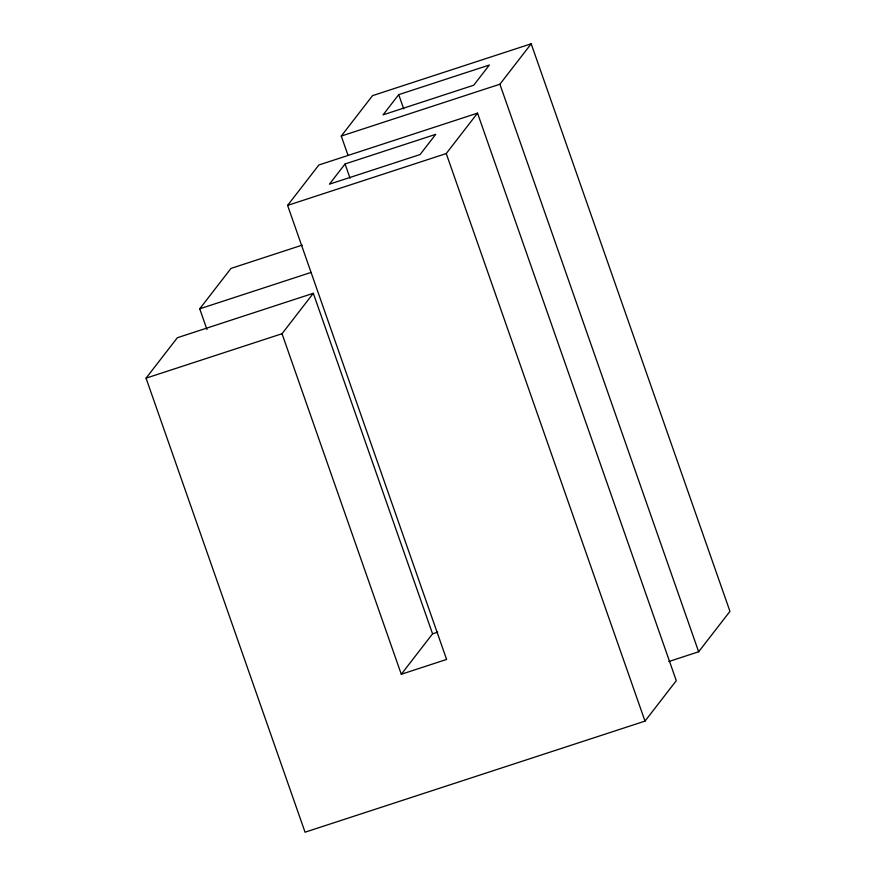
<?xml version="1.0" encoding="UTF-8"?>
<svg xmlns="http://www.w3.org/2000/svg" width="876" height="876" viewBox="0 0 876 876"><rect width="100%" height="100%" fill="white"/><g stroke="black" fill="none" stroke-linecap="round" stroke-linejoin="round"><path stroke-width="1.31" d="M401.285 674.257L446.607 659.442L287.602 205.4L318.886 164.973L477.53 113.135L676.283 680.685L644.999 721.112L305.056 832.2L146.051 378.158L177.346 337.731L313.312 293.296L432.569 633.83L401.285 674.257L282.028 333.723L313.312 293.296M206.944 329.464L199.717 308.823L231.001 268.406L302.231 245.127M348.046 155.413L341.268 136.065L372.552 95.637L531.184 43.8L729.949 611.349L698.654 651.777L668.815 661.533M345.067 163.965L329.42 184.179L420.064 154.559L435.711 134.346L345.067 163.965L350.028 178.156M398.722 94.641L383.086 114.855L473.73 85.224L489.377 65.01L398.722 94.641L403.694 108.832M287.602 205.4L446.245 153.552L477.53 113.135M341.268 136.065L499.9 84.227L531.184 43.8M199.717 308.823L311.09 272.425M146.051 378.158L282.028 333.723M432.569 633.83L437.748 632.133M499.9 84.227L698.654 651.777M446.245 153.552L644.999 721.112"/></g></svg>
